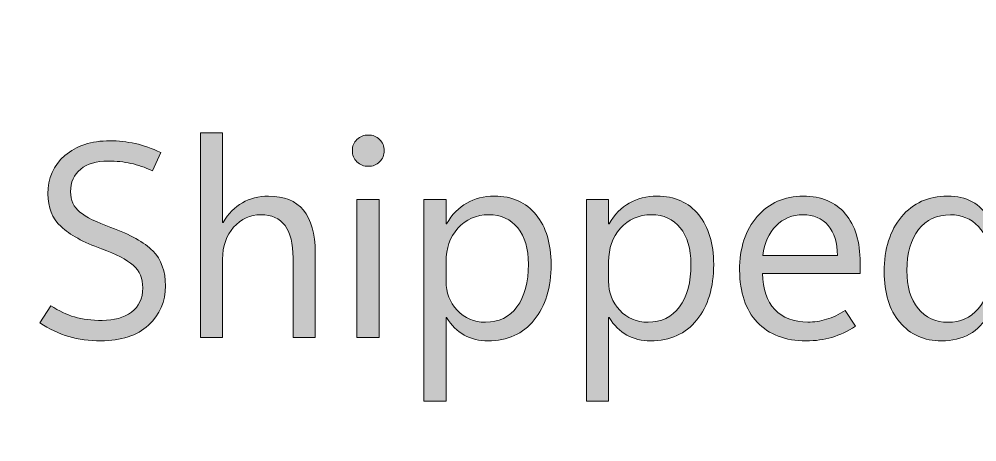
# Model space of a CAD drawing. Extents: x 0 to 227, y 0 to 170.
# Drawn here: x 23.25 to 64.81, y 82.98 to 101.33 of the extents above; entities that cross this region are included whole.
import ezdxf

# ---------------------------------------------------------------- set-up
doc = ezdxf.new("R2010")
doc.units = 0
doc.header["$MEASUREMENT"] = 0
doc.layers.add('Layer 1', color=7, linetype='Continuous')

# ---------------------------------------------------------------- blocks, each defined once
blk = doc.blocks.new('block 6')
at = {"layer": 'Layer 1', "true_color": 0x231f20}
h = blk.add_hatch(color=250, dxfattribs=at)
h.dxf.hatch_style = 2
edge = h.paths.add_edge_path()
edge.add_spline(control_points=[(24.148, 88.15), (24.148, 88.15), (24.629, 88.888), (24.629, 88.888), (24.973, 88.666), (25.316, 88.503), (25.66, 88.402), (26.004, 88.3), (26.404, 88.25), (26.861, 88.25), (27.373, 88.25), (27.794, 88.37), (28.124, 88.61), (28.454, 88.85), (28.619, 89.201), (28.619, 89.662), (28.619, 90.072), (28.479, 90.4), (28.2, 90.646), (27.921, 90.892), (27.463, 91.13), (26.826, 91.361), (26.037, 91.646), (25.452, 91.967), (25.071, 92.325), (24.69, 92.682), (24.5, 93.154), (24.5, 93.74), (24.5, 94.427), (24.747, 94.984), (25.241, 95.41), (25.735, 95.835), (26.385, 96.048), (27.189, 96.048), (27.564, 96.048), (27.932, 96.008), (28.291, 95.928), (28.65, 95.848), (29.021, 95.718), (29.404, 95.539), (29.404, 95.539), (29.035, 94.748), (29.035, 94.748), (28.715, 94.896), (28.403, 95.003), (28.101, 95.07), (27.798, 95.136), (27.471, 95.169), (27.119, 95.169), (26.615, 95.169), (26.217, 95.051), (25.924, 94.815), (25.631, 94.579), (25.484, 94.251), (25.484, 93.833), (25.484, 93.466), (25.619, 93.173), (25.889, 92.955), (26.158, 92.736), (26.607, 92.513), (27.236, 92.287), (28.08, 91.982), (28.686, 91.642), (29.053, 91.267), (29.42, 90.892), (29.604, 90.386), (29.604, 89.75), (29.604, 89.07), (29.357, 88.502), (28.865, 88.047), (28.373, 87.592), (27.682, 87.365), (26.791, 87.365), (26.291, 87.365), (25.83, 87.427), (25.408, 87.552), (24.986, 87.677), (24.566, 87.876), (24.148, 88.15)], knot_values=[0, 0, 0, 0, 1, 1, 1, 2, 2, 2, 3, 3, 3, 4, 4, 4, 5, 5, 5, 6, 6, 6, 7, 7, 7, 8, 8, 8, 9, 9, 9, 10, 10, 10, 11, 11, 11, 12, 12, 12, 13, 13, 13, 14, 14, 14, 15, 15, 15, 16, 16, 16, 17, 17, 17, 18, 18, 18, 19, 19, 19, 20, 20, 20, 21, 21, 21, 22, 22, 22, 23, 23, 23, 24, 24, 24, 25, 25, 25, 26, 26, 26, 26], degree=3, periodic=1)
h = blk.add_hatch(color=250, dxfattribs=at)
h.dxf.hatch_style = 2
edge = h.paths.add_edge_path()
edge.add_spline(control_points=[(36.102, 87.505), (36.102, 87.505), (35.141, 87.505), (35.141, 87.505), (35.141, 87.505), (35.141, 90.962), (35.141, 90.962), (35.141, 91.587), (35.024, 92.056), (34.792, 92.369), (34.56, 92.681), (34.211, 92.837), (33.746, 92.837), (33.277, 92.837), (32.883, 92.657), (32.562, 92.295), (32.242, 91.934), (32.082, 91.47), (32.082, 90.904), (32.082, 90.904), (32.082, 87.505), (32.082, 87.505), (32.082, 87.505), (31.121, 87.505), (31.121, 87.505), (31.121, 87.505), (31.121, 96.388), (31.121, 96.388), (31.121, 96.388), (32.082, 96.388), (32.082, 96.388), (32.082, 96.388), (32.082, 92.509), (32.082, 92.509), (32.082, 92.509), (32.105, 92.509), (32.105, 92.509), (32.336, 92.888), (32.615, 93.172), (32.943, 93.362), (33.271, 93.551), (33.648, 93.646), (34.074, 93.646), (34.75, 93.646), (35.257, 93.443), (35.595, 93.037), (35.933, 92.63), (36.102, 92.019), (36.102, 91.203), (36.102, 91.203), (36.102, 87.505), (36.102, 87.505)], knot_values=[0, 0, 0, 0, 1, 1, 1, 2, 2, 2, 3, 3, 3, 4, 4, 4, 5, 5, 5, 6, 6, 6, 7, 7, 7, 8, 8, 8, 9, 9, 9, 10, 10, 10, 11, 11, 11, 12, 12, 12, 13, 13, 13, 14, 14, 14, 15, 15, 15, 16, 16, 16, 17, 17, 17, 17], degree=3, periodic=1)
h = blk.add_hatch(color=250, dxfattribs=at)
h.dxf.hatch_style = 2
edge = h.paths.add_edge_path()
edge.add_spline(control_points=[(38.404, 94.941), (38.209, 94.941), (38.045, 95.006), (37.912, 95.137), (37.779, 95.268), (37.713, 95.429), (37.713, 95.621), (37.713, 95.812), (37.779, 95.973), (37.912, 96.104), (38.045, 96.235), (38.209, 96.3), (38.404, 96.3), (38.6, 96.3), (38.764, 96.235), (38.896, 96.104), (39.029, 95.973), (39.096, 95.812), (39.096, 95.621), (39.096, 95.429), (39.029, 95.268), (38.896, 95.137), (38.764, 95.006), (38.6, 94.941), (38.404, 94.941)], knot_values=[0, 0, 0, 0, 1, 1, 1, 2, 2, 2, 3, 3, 3, 4, 4, 4, 5, 5, 5, 6, 6, 6, 7, 7, 7, 8, 8, 8, 8], degree=3, periodic=1)
h.paths.add_polyline_path([(38.873, 87.505), (37.912, 87.505), (37.912, 93.505), (38.873, 93.505)])
h = blk.add_hatch(color=250, dxfattribs=at)
h.dxf.hatch_style = 2
edge = h.paths.add_edge_path()
edge.add_spline(control_points=[(65.34, 88.525), (65.117, 88.138), (64.835, 87.848), (64.493, 87.655), (64.151, 87.461), (63.746, 87.365), (63.277, 87.365), (62.523, 87.365), (61.921, 87.633), (61.47, 88.17), (61.019, 88.708), (60.793, 89.439), (60.793, 90.365), (60.793, 91.357), (61.043, 92.152), (61.543, 92.75), (62.043, 93.347), (62.709, 93.646), (63.541, 93.646), (63.955, 93.646), (64.312, 93.565), (64.61, 93.403), (64.909, 93.241), (65.152, 92.998), (65.34, 92.673), (65.34, 92.673), (65.363, 92.673), (65.363, 92.673), (65.363, 92.673), (65.363, 96.388), (65.363, 96.388), (65.363, 96.388), (66.324, 96.388), (66.324, 96.388), (66.324, 96.388), (66.324, 87.505), (66.324, 87.505), (66.324, 87.505), (65.363, 87.505), (65.363, 87.505), (65.363, 87.505), (65.363, 88.525), (65.363, 88.525), (65.363, 88.525), (65.34, 88.525), (65.34, 88.525)], knot_values=[0, 0, 0, 0, 1, 1, 1, 2, 2, 2, 3, 3, 3, 4, 4, 4, 5, 5, 5, 6, 6, 6, 7, 7, 7, 8, 8, 8, 9, 9, 9, 10, 10, 10, 11, 11, 11, 12, 12, 12, 13, 13, 13, 14, 14, 14, 15, 15, 15, 15], degree=3, periodic=1)
edge = h.paths.add_edge_path()
edge.add_spline(control_points=[(61.777, 90.412), (61.777, 89.72), (61.938, 89.174), (62.261, 88.774), (62.583, 88.374), (63.016, 88.173), (63.559, 88.173), (64.098, 88.173), (64.533, 88.367), (64.865, 88.753), (65.197, 89.14), (65.363, 89.628), (65.363, 90.218), (65.363, 90.218), (65.363, 91.103), (65.363, 91.103), (65.363, 91.587), (65.202, 91.998), (64.88, 92.333), (64.558, 92.669), (64.152, 92.837), (63.664, 92.837), (63.078, 92.837), (62.617, 92.623), (62.281, 92.193), (61.945, 91.763), (61.777, 91.169), (61.777, 90.412)], knot_values=[0, 0, 0, 0, 1, 1, 1, 2, 2, 2, 3, 3, 3, 4, 4, 4, 5, 5, 5, 6, 6, 6, 7, 7, 7, 8, 8, 8, 9, 9, 9, 9], degree=3, periodic=1)
h = blk.add_hatch(color=250, dxfattribs=at)
h.dxf.hatch_style = 2
edge = h.paths.add_edge_path()
edge.add_spline(control_points=[(41.803, 88.373), (41.803, 88.373), (41.779, 88.373), (41.779, 88.373), (41.779, 88.373), (41.779, 84.746), (41.779, 84.746), (41.779, 84.746), (40.818, 84.746), (40.818, 84.746), (40.818, 84.746), (40.818, 93.505), (40.818, 93.505), (40.818, 93.505), (41.779, 93.505), (41.779, 93.505), (41.779, 93.505), (41.779, 92.451), (41.779, 92.451), (41.779, 92.451), (41.803, 92.451), (41.803, 92.451), (42.041, 92.849), (42.333, 93.148), (42.679, 93.347), (43.024, 93.546), (43.424, 93.646), (43.877, 93.646), (44.65, 93.646), (45.254, 93.377), (45.688, 92.84), (46.121, 92.303), (46.338, 91.583), (46.338, 90.681), (46.338, 89.677), (46.094, 88.874), (45.605, 88.27), (45.117, 87.667), (44.449, 87.365), (43.602, 87.365), (43.215, 87.365), (42.871, 87.449), (42.57, 87.617), (42.27, 87.785), (42.014, 88.037), (41.803, 88.373)], knot_values=[0, 0, 0, 0, 1, 1, 1, 2, 2, 2, 3, 3, 3, 4, 4, 4, 5, 5, 5, 6, 6, 6, 7, 7, 7, 8, 8, 8, 9, 9, 9, 10, 10, 10, 11, 11, 11, 12, 12, 12, 13, 13, 13, 14, 14, 14, 15, 15, 15, 15], degree=3, periodic=1)
edge = h.paths.add_edge_path()
edge.add_spline(control_points=[(41.779, 90.792), (41.779, 90.792), (41.779, 89.955), (41.779, 89.955), (41.779, 89.458), (41.94, 89.038), (42.263, 88.692), (42.585, 88.346), (42.994, 88.173), (43.49, 88.173), (44.072, 88.173), (44.528, 88.396), (44.858, 88.841), (45.188, 89.287), (45.354, 89.906), (45.354, 90.699), (45.354, 91.367), (45.199, 91.89), (44.891, 92.269), (44.582, 92.648), (44.164, 92.837), (43.637, 92.837), (43.078, 92.837), (42.629, 92.643), (42.289, 92.254), (41.949, 91.866), (41.779, 91.378), (41.779, 90.792)], knot_values=[0, 0, 0, 0, 1, 1, 1, 2, 2, 2, 3, 3, 3, 4, 4, 4, 5, 5, 5, 6, 6, 6, 7, 7, 7, 8, 8, 8, 9, 9, 9, 9], degree=3, periodic=1)
h = blk.add_hatch(color=250, dxfattribs=at)
h.dxf.hatch_style = 2
edge = h.paths.add_edge_path()
edge.add_spline(control_points=[(48.857, 88.373), (48.857, 88.373), (48.834, 88.373), (48.834, 88.373), (48.834, 88.373), (48.834, 84.746), (48.834, 84.746), (48.834, 84.746), (47.873, 84.746), (47.873, 84.746), (47.873, 84.746), (47.873, 93.505), (47.873, 93.505), (47.873, 93.505), (48.834, 93.505), (48.834, 93.505), (48.834, 93.505), (48.834, 92.451), (48.834, 92.451), (48.834, 92.451), (48.857, 92.451), (48.857, 92.451), (49.096, 92.849), (49.388, 93.148), (49.733, 93.347), (50.079, 93.546), (50.479, 93.646), (50.932, 93.646), (51.705, 93.646), (52.309, 93.377), (52.742, 92.84), (53.176, 92.303), (53.393, 91.583), (53.393, 90.681), (53.393, 89.677), (53.148, 88.874), (52.66, 88.27), (52.172, 87.667), (51.504, 87.365), (50.656, 87.365), (50.27, 87.365), (49.926, 87.449), (49.625, 87.617), (49.324, 87.785), (49.068, 88.037), (48.857, 88.373)], knot_values=[0, 0, 0, 0, 1, 1, 1, 2, 2, 2, 3, 3, 3, 4, 4, 4, 5, 5, 5, 6, 6, 6, 7, 7, 7, 8, 8, 8, 9, 9, 9, 10, 10, 10, 11, 11, 11, 12, 12, 12, 13, 13, 13, 14, 14, 14, 15, 15, 15, 15], degree=3, periodic=1)
edge = h.paths.add_edge_path()
edge.add_spline(control_points=[(48.834, 90.792), (48.834, 90.792), (48.834, 89.955), (48.834, 89.955), (48.834, 89.458), (48.995, 89.038), (49.317, 88.692), (49.64, 88.346), (50.049, 88.173), (50.545, 88.173), (51.127, 88.173), (51.583, 88.396), (51.913, 88.841), (52.243, 89.287), (52.408, 89.906), (52.408, 90.699), (52.408, 91.367), (52.254, 91.89), (51.945, 92.269), (51.637, 92.648), (51.219, 92.837), (50.691, 92.837), (50.133, 92.837), (49.684, 92.643), (49.344, 92.254), (49.004, 91.866), (48.834, 91.378), (48.834, 90.792)], knot_values=[0, 0, 0, 0, 1, 1, 1, 2, 2, 2, 3, 3, 3, 4, 4, 4, 5, 5, 5, 6, 6, 6, 7, 7, 7, 8, 8, 8, 9, 9, 9, 9], degree=3, periodic=1)
h = blk.add_hatch(color=250, dxfattribs=at)
h.dxf.hatch_style = 2
edge = h.paths.add_edge_path()
edge.add_spline(control_points=[(59.75, 90.289), (59.75, 90.289), (55.508, 90.289), (55.508, 90.289), (55.523, 89.613), (55.702, 89.092), (56.044, 88.727), (56.386, 88.362), (56.865, 88.179), (57.482, 88.179), (57.752, 88.179), (58.022, 88.219), (58.294, 88.299), (58.565, 88.379), (58.834, 88.507), (59.1, 88.683), (59.1, 88.683), (59.545, 87.998), (59.545, 87.998), (59.205, 87.779), (58.865, 87.619), (58.525, 87.517), (58.186, 87.416), (57.812, 87.365), (57.406, 87.365), (56.5, 87.365), (55.793, 87.634), (55.285, 88.173), (54.777, 88.712), (54.521, 89.464), (54.518, 90.429), (54.514, 91.394), (54.769, 92.171), (55.282, 92.761), (55.796, 93.351), (56.463, 93.646), (57.283, 93.646), (58.064, 93.646), (58.671, 93.391), (59.103, 92.881), (59.534, 92.372), (59.75, 91.666), (59.75, 90.763), (59.75, 90.763), (59.75, 90.289), (59.75, 90.289)], knot_values=[0, 0, 0, 0, 1, 1, 1, 2, 2, 2, 3, 3, 3, 4, 4, 4, 5, 5, 5, 6, 6, 6, 7, 7, 7, 8, 8, 8, 9, 9, 9, 10, 10, 10, 11, 11, 11, 12, 12, 12, 13, 13, 13, 14, 14, 14, 15, 15, 15, 15], degree=3, periodic=1)
edge = h.paths.add_edge_path()
edge.add_spline(control_points=[(58.766, 91.074), (58.762, 91.628), (58.627, 92.061), (58.361, 92.372), (58.096, 92.682), (57.73, 92.837), (57.266, 92.837), (56.809, 92.837), (56.421, 92.678), (56.103, 92.36), (55.784, 92.042), (55.59, 91.613), (55.52, 91.074), (55.52, 91.074), (58.766, 91.074), (58.766, 91.074)], knot_values=[0, 0, 0, 0, 1, 1, 1, 2, 2, 2, 3, 3, 3, 4, 4, 4, 5, 5, 5, 5], degree=3, periodic=1)
at = {"layer": 'Layer 1', "lineweight": 0}
blk.add_lwpolyline([(38.873, 87.505), (37.912, 87.505), (37.912, 93.505), (38.873, 93.505), (38.873, 87.505)], dxfattribs=at)
for points, knots in [([(24.148, 88.15), (24.148, 88.15), (24.629, 88.888), (24.629, 88.888), (24.973, 88.666), (25.316, 88.503), (25.66, 88.402), (26.004, 88.3), (26.404, 88.25), (26.861, 88.25), (27.373, 88.25), (27.794, 88.37), (28.124, 88.61), (28.454, 88.85), (28.619, 89.201), (28.619, 89.662), (28.619, 90.072), (28.479, 90.4), (28.2, 90.646), (27.921, 90.892), (27.463, 91.13), (26.826, 91.361), (26.037, 91.646), (25.452, 91.967), (25.071, 92.325), (24.69, 92.682), (24.5, 93.154), (24.5, 93.74), (24.5, 94.427), (24.747, 94.984), (25.241, 95.41), (25.735, 95.835), (26.385, 96.048), (27.189, 96.048), (27.564, 96.048), (27.932, 96.008), (28.291, 95.928), (28.65, 95.848), (29.021, 95.718), (29.404, 95.539), (29.404, 95.539), (29.035, 94.748), (29.035, 94.748), (28.715, 94.896), (28.403, 95.003), (28.101, 95.07), (27.798, 95.136), (27.471, 95.169), (27.119, 95.169), (26.615, 95.169), (26.217, 95.051), (25.924, 94.815), (25.631, 94.579), (25.484, 94.251), (25.484, 93.833), (25.484, 93.466), (25.619, 93.173), (25.889, 92.955), (26.158, 92.736), (26.607, 92.513), (27.236, 92.287), (28.08, 91.982), (28.686, 91.642), (29.053, 91.267), (29.42, 90.892), (29.604, 90.386), (29.604, 89.75), (29.604, 89.07), (29.357, 88.502), (28.865, 88.047), (28.373, 87.592), (27.682, 87.365), (26.791, 87.365), (26.291, 87.365), (25.83, 87.427), (25.408, 87.552), (24.986, 87.677), (24.566, 87.876), (24.148, 88.15)], [0, 0, 0, 0, 1, 1, 1, 2, 2, 2, 3, 3, 3, 4, 4, 4, 5, 5, 5, 6, 6, 6, 7, 7, 7, 8, 8, 8, 9, 9, 9, 10, 10, 10, 11, 11, 11, 12, 12, 12, 13, 13, 13, 14, 14, 14, 15, 15, 15, 16, 16, 16, 17, 17, 17, 18, 18, 18, 19, 19, 19, 20, 20, 20, 21, 21, 21, 22, 22, 22, 23, 23, 23, 24, 24, 24, 25, 25, 25, 26, 26, 26, 26]), ([(36.102, 87.505), (36.102, 87.505), (35.141, 87.505), (35.141, 87.505), (35.141, 87.505), (35.141, 90.962), (35.141, 90.962), (35.141, 91.587), (35.024, 92.056), (34.792, 92.369), (34.56, 92.681), (34.211, 92.837), (33.746, 92.837), (33.277, 92.837), (32.883, 92.657), (32.562, 92.295), (32.242, 91.934), (32.082, 91.47), (32.082, 90.904), (32.082, 90.904), (32.082, 87.505), (32.082, 87.505), (32.082, 87.505), (31.121, 87.505), (31.121, 87.505), (31.121, 87.505), (31.121, 96.388), (31.121, 96.388), (31.121, 96.388), (32.082, 96.388), (32.082, 96.388), (32.082, 96.388), (32.082, 92.509), (32.082, 92.509), (32.082, 92.509), (32.105, 92.509), (32.105, 92.509), (32.336, 92.888), (32.615, 93.172), (32.943, 93.362), (33.271, 93.551), (33.648, 93.646), (34.074, 93.646), (34.75, 93.646), (35.257, 93.443), (35.595, 93.037), (35.933, 92.63), (36.102, 92.019), (36.102, 91.203), (36.102, 91.203), (36.102, 87.505), (36.102, 87.505)], [0, 0, 0, 0, 1, 1, 1, 2, 2, 2, 3, 3, 3, 4, 4, 4, 5, 5, 5, 6, 6, 6, 7, 7, 7, 8, 8, 8, 9, 9, 9, 10, 10, 10, 11, 11, 11, 12, 12, 12, 13, 13, 13, 14, 14, 14, 15, 15, 15, 16, 16, 16, 17, 17, 17, 17]), ([(38.404, 94.941), (38.209, 94.941), (38.045, 95.006), (37.912, 95.137), (37.779, 95.268), (37.713, 95.429), (37.713, 95.621), (37.713, 95.812), (37.779, 95.973), (37.912, 96.104), (38.045, 96.235), (38.209, 96.3), (38.404, 96.3), (38.6, 96.3), (38.764, 96.235), (38.896, 96.104), (39.029, 95.973), (39.096, 95.812), (39.096, 95.621), (39.096, 95.429), (39.029, 95.268), (38.896, 95.137), (38.764, 95.006), (38.6, 94.941), (38.404, 94.941)], [0, 0, 0, 0, 1, 1, 1, 2, 2, 2, 3, 3, 3, 4, 4, 4, 5, 5, 5, 6, 6, 6, 7, 7, 7, 8, 8, 8, 8]), ([(65.34, 88.525), (65.117, 88.138), (64.835, 87.848), (64.493, 87.655), (64.151, 87.461), (63.746, 87.365), (63.277, 87.365), (62.523, 87.365), (61.921, 87.633), (61.47, 88.17), (61.019, 88.708), (60.793, 89.439), (60.793, 90.365), (60.793, 91.357), (61.043, 92.152), (61.543, 92.75), (62.043, 93.347), (62.709, 93.646), (63.541, 93.646), (63.955, 93.646), (64.312, 93.565), (64.61, 93.403), (64.909, 93.241), (65.152, 92.998), (65.34, 92.673), (65.34, 92.673), (65.363, 92.673), (65.363, 92.673), (65.363, 92.673), (65.363, 96.388), (65.363, 96.388), (65.363, 96.388), (66.324, 96.388), (66.324, 96.388), (66.324, 96.388), (66.324, 87.505), (66.324, 87.505), (66.324, 87.505), (65.363, 87.505), (65.363, 87.505), (65.363, 87.505), (65.363, 88.525), (65.363, 88.525), (65.363, 88.525), (65.34, 88.525), (65.34, 88.525)], [0, 0, 0, 0, 1, 1, 1, 2, 2, 2, 3, 3, 3, 4, 4, 4, 5, 5, 5, 6, 6, 6, 7, 7, 7, 8, 8, 8, 9, 9, 9, 10, 10, 10, 11, 11, 11, 12, 12, 12, 13, 13, 13, 14, 14, 14, 15, 15, 15, 15]), ([(41.803, 88.373), (41.803, 88.373), (41.779, 88.373), (41.779, 88.373), (41.779, 88.373), (41.779, 84.746), (41.779, 84.746), (41.779, 84.746), (40.818, 84.746), (40.818, 84.746), (40.818, 84.746), (40.818, 93.505), (40.818, 93.505), (40.818, 93.505), (41.779, 93.505), (41.779, 93.505), (41.779, 93.505), (41.779, 92.451), (41.779, 92.451), (41.779, 92.451), (41.803, 92.451), (41.803, 92.451), (42.041, 92.849), (42.333, 93.148), (42.679, 93.347), (43.024, 93.546), (43.424, 93.646), (43.877, 93.646), (44.65, 93.646), (45.254, 93.377), (45.688, 92.84), (46.121, 92.303), (46.338, 91.583), (46.338, 90.681), (46.338, 89.677), (46.094, 88.874), (45.605, 88.27), (45.117, 87.667), (44.449, 87.365), (43.602, 87.365), (43.215, 87.365), (42.871, 87.449), (42.57, 87.617), (42.27, 87.785), (42.014, 88.037), (41.803, 88.373)], [0, 0, 0, 0, 1, 1, 1, 2, 2, 2, 3, 3, 3, 4, 4, 4, 5, 5, 5, 6, 6, 6, 7, 7, 7, 8, 8, 8, 9, 9, 9, 10, 10, 10, 11, 11, 11, 12, 12, 12, 13, 13, 13, 14, 14, 14, 15, 15, 15, 15]), ([(48.857, 88.373), (48.857, 88.373), (48.834, 88.373), (48.834, 88.373), (48.834, 88.373), (48.834, 84.746), (48.834, 84.746), (48.834, 84.746), (47.873, 84.746), (47.873, 84.746), (47.873, 84.746), (47.873, 93.505), (47.873, 93.505), (47.873, 93.505), (48.834, 93.505), (48.834, 93.505), (48.834, 93.505), (48.834, 92.451), (48.834, 92.451), (48.834, 92.451), (48.857, 92.451), (48.857, 92.451), (49.096, 92.849), (49.388, 93.148), (49.733, 93.347), (50.079, 93.546), (50.479, 93.646), (50.932, 93.646), (51.705, 93.646), (52.309, 93.377), (52.742, 92.84), (53.176, 92.303), (53.393, 91.583), (53.393, 90.681), (53.393, 89.677), (53.148, 88.874), (52.66, 88.27), (52.172, 87.667), (51.504, 87.365), (50.656, 87.365), (50.27, 87.365), (49.926, 87.449), (49.625, 87.617), (49.324, 87.785), (49.068, 88.037), (48.857, 88.373)], [0, 0, 0, 0, 1, 1, 1, 2, 2, 2, 3, 3, 3, 4, 4, 4, 5, 5, 5, 6, 6, 6, 7, 7, 7, 8, 8, 8, 9, 9, 9, 10, 10, 10, 11, 11, 11, 12, 12, 12, 13, 13, 13, 14, 14, 14, 15, 15, 15, 15]), ([(59.75, 90.289), (59.75, 90.289), (55.508, 90.289), (55.508, 90.289), (55.523, 89.613), (55.702, 89.092), (56.044, 88.727), (56.386, 88.362), (56.865, 88.179), (57.482, 88.179), (57.752, 88.179), (58.022, 88.219), (58.294, 88.299), (58.565, 88.379), (58.834, 88.507), (59.1, 88.683), (59.1, 88.683), (59.545, 87.998), (59.545, 87.998), (59.205, 87.779), (58.865, 87.619), (58.525, 87.517), (58.186, 87.416), (57.812, 87.365), (57.406, 87.365), (56.5, 87.365), (55.793, 87.634), (55.285, 88.173), (54.777, 88.712), (54.521, 89.464), (54.518, 90.429), (54.514, 91.394), (54.769, 92.171), (55.282, 92.761), (55.796, 93.351), (56.463, 93.646), (57.283, 93.646), (58.064, 93.646), (58.671, 93.391), (59.103, 92.881), (59.534, 92.372), (59.75, 91.666), (59.75, 90.763), (59.75, 90.763), (59.75, 90.289), (59.75, 90.289)], [0, 0, 0, 0, 1, 1, 1, 2, 2, 2, 3, 3, 3, 4, 4, 4, 5, 5, 5, 6, 6, 6, 7, 7, 7, 8, 8, 8, 9, 9, 9, 10, 10, 10, 11, 11, 11, 12, 12, 12, 13, 13, 13, 14, 14, 14, 15, 15, 15, 15]), ([(41.779, 90.792), (41.779, 90.792), (41.779, 89.955), (41.779, 89.955), (41.779, 89.458), (41.94, 89.038), (42.263, 88.692), (42.585, 88.346), (42.994, 88.173), (43.49, 88.173), (44.072, 88.173), (44.528, 88.396), (44.858, 88.841), (45.188, 89.287), (45.354, 89.906), (45.354, 90.699), (45.354, 91.367), (45.199, 91.89), (44.891, 92.269), (44.582, 92.648), (44.164, 92.837), (43.637, 92.837), (43.078, 92.837), (42.629, 92.643), (42.289, 92.254), (41.949, 91.866), (41.779, 91.378), (41.779, 90.792)], [0, 0, 0, 0, 1, 1, 1, 2, 2, 2, 3, 3, 3, 4, 4, 4, 5, 5, 5, 6, 6, 6, 7, 7, 7, 8, 8, 8, 9, 9, 9, 9]), ([(48.834, 90.792), (48.834, 90.792), (48.834, 89.955), (48.834, 89.955), (48.834, 89.458), (48.995, 89.038), (49.317, 88.692), (49.64, 88.346), (50.049, 88.173), (50.545, 88.173), (51.127, 88.173), (51.583, 88.396), (51.913, 88.841), (52.243, 89.287), (52.408, 89.906), (52.408, 90.699), (52.408, 91.367), (52.254, 91.89), (51.945, 92.269), (51.637, 92.648), (51.219, 92.837), (50.691, 92.837), (50.133, 92.837), (49.684, 92.643), (49.344, 92.254), (49.004, 91.866), (48.834, 91.378), (48.834, 90.792)], [0, 0, 0, 0, 1, 1, 1, 2, 2, 2, 3, 3, 3, 4, 4, 4, 5, 5, 5, 6, 6, 6, 7, 7, 7, 8, 8, 8, 9, 9, 9, 9]), ([(58.766, 91.074), (58.762, 91.628), (58.627, 92.061), (58.361, 92.372), (58.096, 92.682), (57.73, 92.837), (57.266, 92.837), (56.809, 92.837), (56.421, 92.678), (56.103, 92.36), (55.784, 92.042), (55.59, 91.613), (55.52, 91.074), (55.52, 91.074), (58.766, 91.074), (58.766, 91.074)], [0, 0, 0, 0, 1, 1, 1, 2, 2, 2, 3, 3, 3, 4, 4, 4, 5, 5, 5, 5]), ([(61.777, 90.412), (61.777, 89.72), (61.938, 89.174), (62.261, 88.774), (62.583, 88.374), (63.016, 88.173), (63.559, 88.173), (64.098, 88.173), (64.533, 88.367), (64.865, 88.753), (65.197, 89.14), (65.363, 89.628), (65.363, 90.218), (65.363, 90.218), (65.363, 91.103), (65.363, 91.103), (65.363, 91.587), (65.202, 91.998), (64.88, 92.333), (64.558, 92.669), (64.152, 92.837), (63.664, 92.837), (63.078, 92.837), (62.617, 92.623), (62.281, 92.193), (61.945, 91.763), (61.777, 91.169), (61.777, 90.412)], [0, 0, 0, 0, 1, 1, 1, 2, 2, 2, 3, 3, 3, 4, 4, 4, 5, 5, 5, 6, 6, 6, 7, 7, 7, 8, 8, 8, 9, 9, 9, 9])]:
    blk.add_open_spline(points, degree=3, knots=knots, dxfattribs=at)

msp = doc.modelspace()

# ---------------------------------------------------------------- hatches: boundary and pattern name
at = {"layer": 'Layer 1', "true_color": 0x231f20}
h = msp.add_hatch(color=250, dxfattribs=at)
h.dxf.hatch_style = 2
h.paths.add_polyline_path([(1.417, 168.662), (225.354, 168.662), (225.354, 1.418), (1.417, 1.418)])
h.paths.add_polyline_path([(0, 0), (226.771, 0), (226.771, 170.078), (0, 170.078)])

# ---------------------------------------------------------------- block references
at = {"layer": 'Layer 1'}
msp.add_blockref('block 6', (0, 0), dxfattribs=at)

doc.saveas('drawing.dxf')
